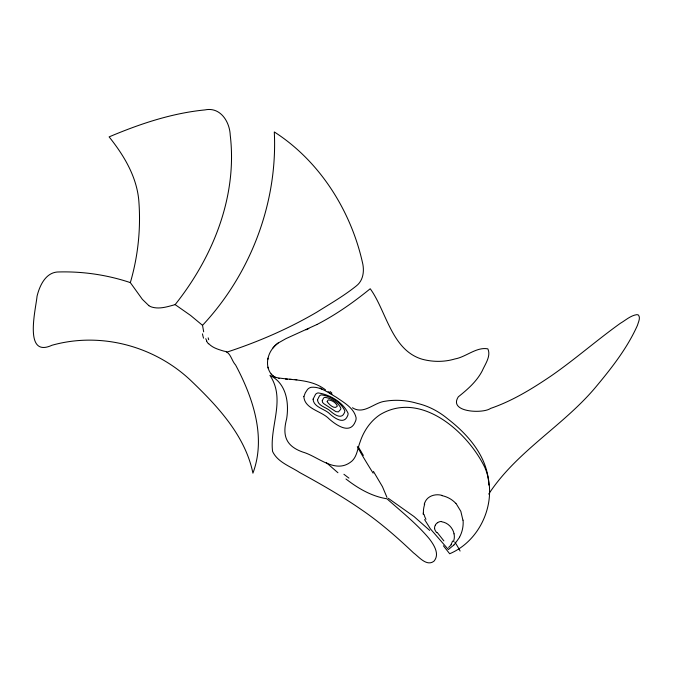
<?xml version="1.0" encoding="UTF-8"?>
<svg xmlns="http://www.w3.org/2000/svg" width="673" height="673" viewBox="0 0 673 673"><rect width="100%" height="100%" fill="white"/><g stroke="black" fill="none" stroke-linecap="round" stroke-linejoin="round"><path stroke-width="1.01" d="M317.067 324.462L286 338.603L278.218 343.02A27.98 27.753 -72.3 0 0 273.65 347.26C267.223 354.259 264.96 366.137 271.143 373.969M267.77 359.575L268.039 358.154M148.834 305.609L142.382 299.359L130.335 282.61C138.201 255.774 141.044 227.617 138.731 199.755C136.375 176.006 123.714 155.127 109.119 136.88C139.69 123.95 171.665 113.19 204.861 109.926C220.298 106.628 229.644 121.577 230.225 135.088C237.577 196.466 212.904 257.162 175.148 304.617C167.754 306.644 159.762 309.344 152.098 307.149A11.5 9.043 30.1 0 1 148.8 305.651M443.381 545.761L449.682 553.753C481.523 540.284 498.272 499.888 485.048 467.912C468.215 432.503 420.928 390.079 380.077 414.661C370.453 421.046 363.714 431.023 360.122 441.9C357.329 448.967 357.06 458.061 350.053 462.536C334.431 473.498 317.723 456.26 302.85 452.096C285.84 446.081 282.18 435.54 286.622 418.926C289.239 402.732 286.378 383.282 269.94 375.374C285.932 399.165 269.486 426.16 272.573 451.415C277.562 462.233 290.273 466.296 299.578 472.463C320.18 483.778 340.681 495.378 360.063 508.729C379.286 521.676 396.742 536.961 413.542 552.886C418.875 556.79 426.707 566.859 433.976 561.181C440.049 554.123 433.816 544.667 429.248 538.72C416.789 523.804 401.428 511.682 386.975 498.794C371.647 496.363 358.044 488.405 345.964 478.983M424.596 503.286C426.791 496.026 435.296 493.41 442.06 495.412M459.617 537.214L454.553 544.306A41.608 35.787 50.4 0 1 453.795 545.08M488.691 494.108C516.957 450.742 564.546 425.193 597.086 385.461C612.514 366.894 627.564 347.495 637.457 325.32C638.273 322.207 640.704 318.11 638.534 315.09L637.037 314.611C630.66 315.46 625.697 320.197 620.338 323.318C596.943 340.067 575.289 359.121 551.667 375.559C532.511 388.557 512.532 400.915 490.508 408.435C483.004 413.912 448.008 412.389 458.355 396.792C467.584 389.423 476.703 381.473 482.247 370.823C485.065 364.261 491.248 356.101 487.858 348.858C476.459 346.688 466.002 357.043 454.948 358.945C444.365 362.124 432.975 362.091 422.324 359.264C391.434 350.28 386.252 310.581 370.217 288.751C366.247 291.989 362.209 295.161 358.12 298.248C345.14 308.041 331.503 316.991 317.059 324.462M203.683 331.848L202.523 325.337C250.743 273.776 277.806 202.556 274.298 131.95C320.146 161.343 351.542 211.667 362.898 264.497C364.278 272.254 362.89 280.919 356.278 285.966C343.987 295.834 330.292 303.716 316.966 312.07C288.667 328.71 258.373 341.783 227.213 352.038L226.591 351.878M451.28 544.81L448.613 547.427M453.795 545.071L448.369 549.538L430.384 528.852L424.596 519.581M306.013 329.829L308.806 328.533M271.774 374.676L273.179 375.938A12.181 12.106 4.6 0 0 275.636 377.418C292.376 380.59 311.119 378.605 325.547 389.903M289.44 379.294L291.409 379.379M285.537 379.126L287.464 379.21M295.161 379.589L296.852 379.732M441.732 521.802C447.856 522.601 452.862 527.868 454.073 533.824M278.782 378.403L279.589 378.554M130.335 282.61C107.461 274.946 83.267 271.354 59.157 271.951C46 271.648 39.657 285.419 37.032 296.305C35.963 308.638 23.202 358.482 51.947 345.266C100.521 331.621 153.94 345.846 190.509 380.228C217.413 405.954 245.182 435.448 252.922 473.161C266.424 437.055 252.846 397.322 235.592 364.993C231.47 360.762 230.62 351.617 223.663 351.07C218.346 349.438 212.592 347.874 208.697 343.642M352.467 407.762C363.765 415.073 373.894 402.614 384.872 401.276C395.69 399.442 406.887 400.258 417.386 403.405C428.701 406.038 438.973 411.556 447.882 418.968C468.677 435.019 488.043 457.463 488.783 485.073M388.321 498.323L414.088 516.595L429.677 530.391M175.148 304.617L190.577 315.427L202.523 325.337M328.121 391.644L331.89 394.462M337.93 472.74L326.338 462.612M271.143 373.969L271.774 374.676M455.932 503.286L460.828 511.329L462.906 520.162M437.206 532.469L443.877 540.882M373.431 471.403L382.441 486.638L386.992 497.44M360.728 451.053L358.465 447.124M206.754 340.875L205.753 338.704M267.947 367.18L268.165 368.097M423.275 514.466L423.132 513.045M348.925 478.108A36.965 3.853 36.4 0 1 343.92 474.272M373.136 473.136A35.223 1.842 57.8 0 1 357.321 446.578M363.361 455.419A24.758 0.917 57.2 0 1 360.787 451.137M454.729 541.916A58.93 24.169 44.9 0 1 460.096 551.036M452.508 541.05A22.949 17.792 55 0 1 450.986 544.566M454.014 533.832A19.021 15.016 15.9 0 1 453.375 541.538M437.627 522.719A7.512 5.392 23.7 0 1 441.639 521.474M435.296 525.26A11.735 7.832 17.7 0 1 437.559 522.677M434.665 528.599A8.774 5.83 22.8 0 1 435.389 525.31M436.743 532.663A9.304 5.712 36.9 0 1 434.497 528.524M425.95 519.32A34.66 24.893 12.7 0 1 424.049 514.433M423.418 512.994A36.073 26.701 -21.5 0 1 424.697 504.287M424.209 504.262A29.267 21.729 -19 0 1 424.562 503.286M442.018 495.631A23.681 20.695 14 0 1 455.806 503.379M463.083 520.17A40.515 35.08 18.4 0 1 459.524 537.172M208.689 339.714A24.321 3.129 71.6 0 1 208.159 337.846M208.495 343.827A10.465 7.47 48.7 0 1 206.502 340.95M203.574 338.157A21.031 10.541 55.4 0 1 202.489 333.867M320.146 387.959A33.271 3.087 28 0 1 322.577 389.474M275.644 377.402A12.122 12.013 22.3 0 1 273.188 375.938M272.817 348.076A27.77 27.669 -79 0 1 278.193 342.986M330.039 391.518A33.28 4.745 24.7 0 1 331.924 393.141M303.868 396.616C304.591 409.024 321.517 410.951 328.971 418.774C335.751 424.789 350.01 435.111 355.277 421.693A7.344 7.344 0 0 0 356.076 417.681C353.88 407.855 343.844 402.589 336.256 397.221C328.525 392.948 320.55 386.361 311.212 387.295A7.142 7.142 0 0 0 307.536 389.423L305.281 392.855L303.868 396.616M313.088 399.156C313.576 407.476 324.916 408.763 329.905 414.004C334.447 418.034 343.996 424.949 347.529 415.964A4.921 4.921 0 0 0 348.059 413.264C343.104 402.269 329.694 394.445 318.009 392.914A4.787 4.787 0 0 0 315.544 394.336L313.088 399.156M317.513 399.737C317.883 406.223 326.733 407.224 330.62 411.312C334.237 414.45 341.564 419.851 344.366 412.843A3.836 3.836 0 0 0 344.786 410.74C340.917 402.16 330.46 396.061 321.349 394.866A3.735 3.735 0 0 0 319.423 395.976L317.513 399.737M322.274 400.654L322.468 402.252L323.663 403.598L335.861 411.624L338.384 411.876L340.538 409.563A2.608 2.608 0 0 0 340.824 408.141C338.191 402.303 331.082 398.155 324.882 397.339A2.541 2.541 0 0 0 323.578 398.096L322.274 400.654M327.196 401.663C328.676 404.103 334.388 409.68 337.055 406.475A1.413 1.413 0 0 0 337.215 405.701C335.793 402.555 331.949 400.309 328.609 399.871A1.371 1.371 0 0 0 327.902 400.284L327.196 401.663"/></g></svg>
